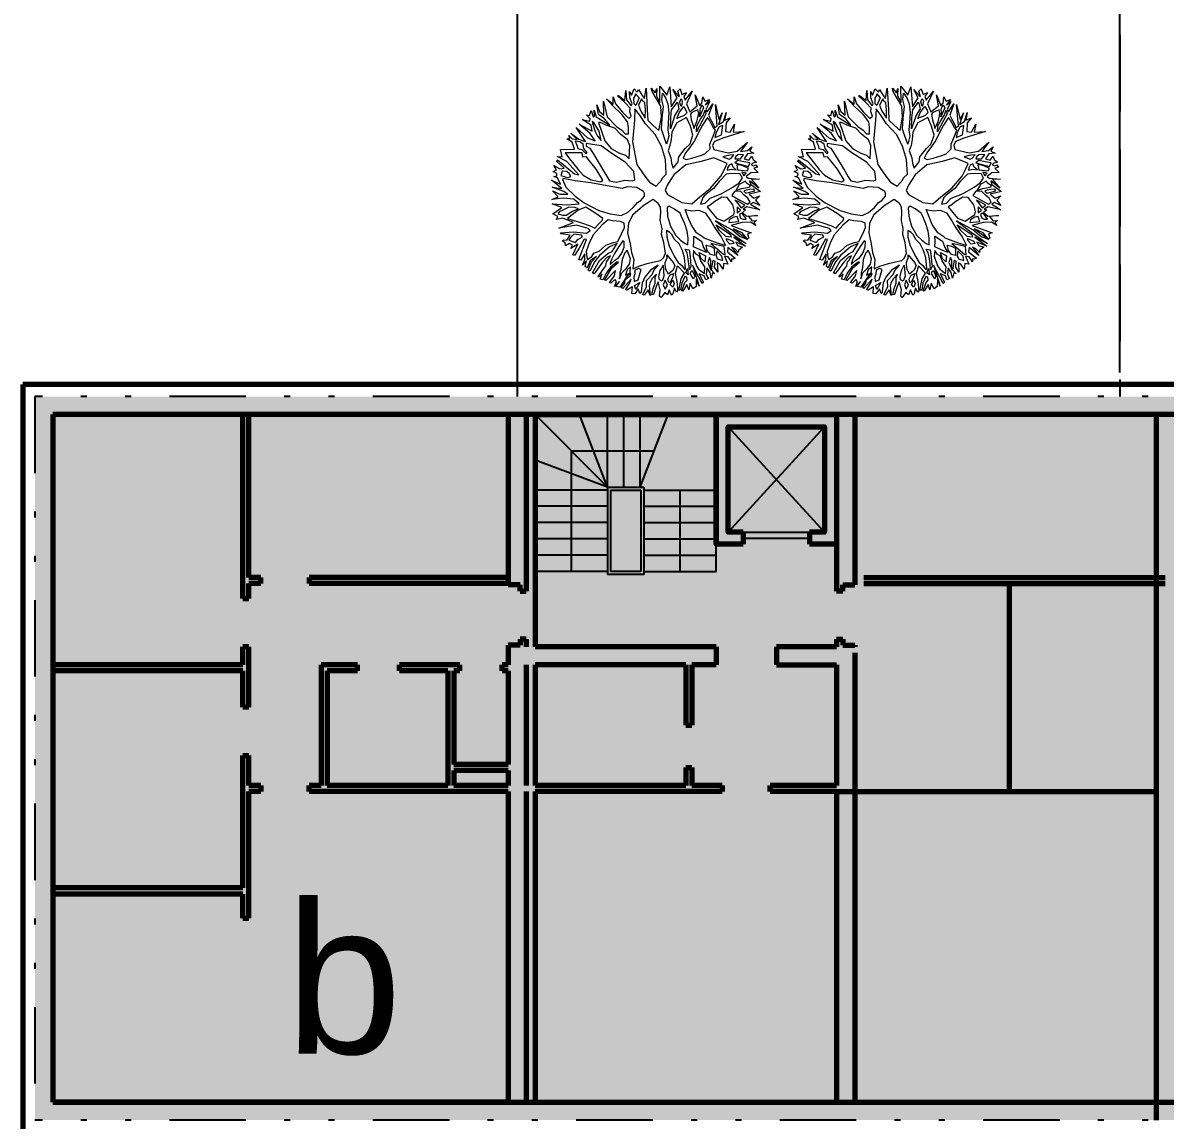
# Model space of a CAD drawing. Header units: metres. Extents: x -664657 to -643449, y -1076720 to -1062383.
# Drawn here: x -643572.14 to -643553.19, y -1071347.23 to -1071329.03 of the extents above; entities that cross this region are included whole.
import ezdxf

# ---------------------------------------------------------------- set-up
doc = ezdxf.new("R2010")
doc.units = ezdxf.units.M
doc.header["$LTSCALE"] = 0.1
doc.linetypes.add('DASHED', pattern=[19.05, 12.7, -6.35])
doc.linetypes.add('DIVIDE', pattern=[31.75, 12.7, -6.35, 0, -6.35, 0, -6.35])
doc.layers.get('0').update_dxf_attribs({"color": 8, "lineweight": 9})
for name, color, linetype in [('AA_THER_popis', 6, 'Continuous'), ('AA_THER_slabá', 4, 'Continuous'), ('AA_THER_srafy', 52, 'Continuous'), ('AA_THER_ZELEŇ', 53, 'Continuous'), ('AA_THER_čerchovaná', 84, 'DIVIDE'), ('AA_THER_čárkovaná', 5, 'DASHED')]:
    doc.layers.add(name, color=color, linetype=linetype)
doc.layers.add('AA_THER_silná', color=1, linetype='Continuous', lineweight=70)
doc.layers.add('AA_THER_STAFAZ', color=252, linetype='Continuous', lineweight=0)
doc.styles.get("Standard").update_dxf_attribs({"font": 'arial.ttf', "width": 0.8})

# ---------------------------------------------------------------- blocks, each defined once
blk = doc.blocks.new('A$C0C461CEA')
for p, q in [((0.063, 0.606), (-0.009, 0.765)), ((-0.009, 0.765), (0.101, 0.706)), ((0.101, 0.706), (0.094, 0.804)), ((0.094, 0.804), (0.195, 0.61)), ((0.214, 0.725), (0.134, 0.788)), ((0.134, 0.788), (0.212, 0.751)), ((0.191, 0.795), (0.205, 0.826)), ((0.231, 0.749), (0.191, 0.795)), ((0.205, 0.826), (0.247, 0.779)), ((0.212, 0.751), (0.231, 0.749)), ((0.247, 0.779), (0.283, 0.818)), ((0.283, 0.818), (0.273, 0.766)), ((0.273, 0.766), (0.303, 0.735)), ((0.303, 0.735), (0.335, 0.855)), ((0.335, 0.855), (0.332, 0.706)), ((0.448, 0.732), (0.381, 0.832)), ((0.381, 0.832), (0.473, 0.745)), ((0.483, 0.777), (0.463, 0.845)), ((0.463, 0.845), (0.503, 0.812)), ((0.473, 0.745), (0.483, 0.777)), ((0.49, 0.711), (0.491, 0.762)), ((0.491, 0.762), (0.519, 0.739)), ((0.503, 0.812), (0.541, 0.849)), ((0.541, 0.849), (0.523, 0.775)), ((0.523, 0.775), (0.552, 0.829)), ((0.552, 0.829), (0.55, 0.733)), ((0.572, 0.716), (0.592, 0.82)), ((0.592, 0.82), (0.599, 0.69)), ((0.732, 0.619), (0.623, 0.824)), ((0.623, 0.824), (0.721, 0.691)), ((0.721, 0.691), (0.725, 0.772)), ((0.725, 0.772), (0.739, 0.638)), ((0.773, 0.691), (0.762, 0.79)), ((0.762, 0.79), (0.78, 0.708)), ((0.782, 0.71), (0.826, 0.755)), ((0.826, 0.755), (0.807, 0.687)), ((-0.25, 0.553), (-0.251, 0.627)), ((-0.251, 0.627), (-0.205, 0.61)), ((-0.205, 0.61), (-0.205, 0.641)), ((-0.205, 0.641), (-0.143, 0.596)), ((-0.108, 0.579), (-0.136, 0.688)), ((-0.136, 0.688), (-0.031, 0.479)), ((-0.062, 0.681), (-0.084, 0.71)), ((-0.084, 0.71), (-0.025, 0.681)), ((0.086, 0.573), (-0.062, 0.681)), ((-0.025, 0.681), (-0.029, 0.73)), ((-0.029, 0.73), (-0.001, 0.656)), ((-0.001, 0.656), (0.063, 0.606)), ((0.049, 0.709), (0.1, 0.674)), ((0.071, 0.64), (0.049, 0.709)), ((0.115, 0.58), (0.071, 0.64)), ((0.1, 0.674), (0.148, 0.626)), ((0.148, 0.626), (0.198, 0.54)), ((0.195, 0.61), (0.214, 0.725)), ((0.212, 0.581), (0.226, 0.644)), ((0.226, 0.644), (0.236, 0.684)), ((0.236, 0.684), (0.278, 0.625)), ((0.256, 0.734), (0.28, 0.713)), ((0.257, 0.695), (0.256, 0.734)), ((0.272, 0.676), (0.257, 0.695)), ((0.278, 0.625), (0.267, 0.543)), ((0.291, 0.657), (0.272, 0.676)), ((0.28, 0.713), (0.29, 0.678)), ((0.29, 0.678), (0.291, 0.657)), ((0.298, 0.594), (0.316, 0.668)), ((0.316, 0.668), (0.354, 0.641)), ((0.332, 0.706), (0.398, 0.641)), ((0.354, 0.641), (0.373, 0.618)), ((0.373, 0.618), (0.359, 0.578)), ((0.398, 0.641), (0.448, 0.732)), ((0.419, 0.639), (0.417, 0.618)), ((0.417, 0.618), (0.449, 0.568)), ((0.438, 0.663), (0.419, 0.639)), ((0.471, 0.697), (0.438, 0.663)), ((0.482, 0.682), (0.471, 0.697)), ((0.492, 0.669), (0.482, 0.682)), ((0.505, 0.682), (0.49, 0.711)), ((0.503, 0.634), (0.492, 0.669)), ((0.512, 0.575), (0.503, 0.634)), ((0.518, 0.634), (0.505, 0.682)), ((0.519, 0.739), (0.518, 0.634)), ((0.53, 0.531), (0.539, 0.622)), ((0.539, 0.622), (0.547, 0.66)), ((0.544, 0.723), (0.568, 0.689)), ((0.547, 0.66), (0.544, 0.723)), ((0.55, 0.733), (0.572, 0.716)), ((0.568, 0.689), (0.562, 0.609)), ((0.6, 0.66), (0.581, 0.563)), ((0.599, 0.69), (0.656, 0.641)), ((0.629, 0.644), (0.6, 0.66)), ((0.699, 0.587), (0.629, 0.644)), ((0.656, 0.641), (0.716, 0.594)), ((0.716, 0.594), (0.732, 0.619)), ((0.739, 0.638), (0.773, 0.691)), ((0.756, 0.617), (0.75, 0.55)), ((0.785, 0.647), (0.756, 0.617)), ((0.78, 0.708), (0.782, 0.71)), ((0.811, 0.549), (0.785, 0.647)), ((0.807, 0.687), (0.84, 0.599)), ((1.024, 0.679), (0.847, 0.53)), ((0.888, 0.613), (0.897, 0.711)), ((0.897, 0.711), (0.915, 0.627)), ((0.915, 0.627), (1.024, 0.679)), ((-0.386, 0.487), (-0.377, 0.497)), ((-0.377, 0.497), (-0.291, 0.473)), ((-0.291, 0.473), (-0.326, 0.577)), ((-0.326, 0.577), (-0.279, 0.488)), ((-0.256, 0.522), (-0.284, 0.582)), ((-0.284, 0.582), (-0.25, 0.553)), ((-0.207, 0.472), (-0.256, 0.522)), ((-0.215, 0.587), (-0.164, 0.562)), ((-0.208, 0.57), (-0.215, 0.587)), ((-0.212, 0.536), (-0.208, 0.57)), ((-0.186, 0.48), (-0.212, 0.536)), ((-0.164, 0.562), (-0.163, 0.47)), ((-0.143, 0.596), (-0.108, 0.579)), ((-0.134, 0.562), (-0.138, 0.487)), ((-0.111, 0.544), (-0.134, 0.562)), ((-0.084, 0.536), (-0.111, 0.544)), ((-0.05, 0.471), (-0.084, 0.536)), ((0.141, 0.467), (0.086, 0.573)), ((0.154, 0.458), (0.115, 0.58)), ((0.198, 0.54), (0.234, 0.438)), ((0.236, 0.499), (0.212, 0.581)), ((0.281, 0.388), (0.236, 0.499)), ((0.267, 0.543), (0.281, 0.388)), ((0.299, 0.519), (0.298, 0.594)), ((0.359, 0.578), (0.299, 0.519)), ((0.392, 0.572), (0.318, 0.477)), ((0.469, 0.501), (0.392, 0.572)), ((0.449, 0.568), (0.492, 0.518)), ((0.532, 0.422), (0.469, 0.501)), ((0.492, 0.518), (0.511, 0.491)), ((0.511, 0.491), (0.512, 0.575)), ((0.551, 0.471), (0.53, 0.531)), ((0.562, 0.609), (0.551, 0.471)), ((0.581, 0.563), (0.574, 0.456)), ((0.735, 0.569), (0.699, 0.587)), ((0.736, 0.502), (0.735, 0.569)), ((0.738, 0.409), (0.736, 0.502)), ((0.75, 0.55), (0.759, 0.494)), ((0.759, 0.494), (0.811, 0.549)), ((0.847, 0.53), (0.772, 0.454)), ((0.84, 0.599), (0.888, 0.613)), ((1.039, 0.454), (1.103, 0.589)), ((1.103, 0.589), (1.074, 0.465)), ((1.074, 0.465), (1.137, 0.506)), ((1.137, 0.506), (1.166, 0.562)), ((1.213, 0.508), (1.154, 0.472)), ((1.166, 0.562), (1.164, 0.508)), ((1.164, 0.508), (1.213, 0.508)), ((-0.436, 0.238), (-0.503, 0.376)), ((-0.503, 0.376), (-0.397, 0.235)), ((-0.394, 0.371), (-0.482, 0.412)), ((-0.482, 0.412), (-0.394, 0.388)), ((-0.394, 0.388), (-0.424, 0.459)), ((-0.424, 0.459), (-0.372, 0.399)), ((-0.256, 0.32), (-0.394, 0.371)), ((-0.28, 0.452), (-0.386, 0.487)), ((-0.372, 0.399), (-0.265, 0.347)), ((-0.209, 0.421), (-0.28, 0.452)), ((-0.279, 0.488), (-0.209, 0.448)), ((-0.209, 0.448), (-0.207, 0.472)), ((-0.194, 0.381), (-0.209, 0.421)), ((-0.162, 0.346), (-0.194, 0.381)), ((-0.163, 0.47), (-0.186, 0.48)), ((-0.157, 0.436), (-0.114, 0.321)), ((-0.081, 0.391), (-0.157, 0.436)), ((-0.138, 0.487), (-0.095, 0.443)), ((-0.095, 0.443), (-0.013, 0.385)), ((0.012, 0.333), (-0.081, 0.391)), ((-0.013, 0.385), (-0.05, 0.471)), ((-0.031, 0.479), (0.019, 0.379)), ((0.019, 0.379), (0.096, 0.349)), ((0.175, 0.322), (0.141, 0.467)), ((0.193, 0.345), (0.154, 0.458)), ((0.234, 0.438), (0.258, 0.367)), ((0.314, 0.414), (0.309, 0.363)), ((0.318, 0.477), (0.314, 0.414)), ((0.54, 0.324), (0.532, 0.422)), ((0.571, 0.374), (0.551, 0.283)), ((0.574, 0.456), (0.571, 0.374)), ((0.76, 0.363), (0.738, 0.409)), ((0.772, 0.454), (0.768, 0.41)), ((0.768, 0.41), (0.8, 0.37)), ((0.8, 0.37), (0.955, 0.401)), ((0.983, 0.384), (0.943, 0.354)), ((0.955, 0.401), (1.039, 0.454)), ((1.022, 0.404), (0.983, 0.384)), ((1.008, 0.359), (1.022, 0.404)), ((1.06, 0.421), (1.046, 0.396)), ((1.046, 0.396), (1.046, 0.37)), ((1.046, 0.37), (1.102, 0.394)), ((1.085, 0.438), (1.06, 0.421)), ((1.151, 0.377), (1.084, 0.364)), ((1.117, 0.447), (1.085, 0.438)), ((1.102, 0.394), (1.117, 0.447)), ((1.154, 0.472), (1.142, 0.409)), ((1.142, 0.409), (1.193, 0.416)), ((1.216, 0.393), (1.151, 0.377)), ((1.193, 0.416), (1.206, 0.47)), ((1.206, 0.47), (1.232, 0.441)), ((1.216, 0.353), (1.216, 0.393)), ((1.232, 0.441), (1.276, 0.429)), ((1.276, 0.429), (1.239, 0.399)), ((1.239, 0.399), (1.239, 0.378)), ((1.239, 0.378), (1.266, 0.383)), ((1.266, 0.383), (1.281, 0.398)), ((1.308, 0.383), (1.275, 0.358)), ((1.281, 0.398), (1.308, 0.383)), ((-0.526, 0.187), (-0.556, 0.247)), ((-0.556, 0.247), (-0.505, 0.187)), ((-0.495, 0.221), (-0.55, 0.309)), ((-0.55, 0.309), (-0.495, 0.256)), ((-0.495, 0.256), (-0.436, 0.238)), ((-0.265, 0.347), (-0.176, 0.312)), ((-0.174, 0.275), (-0.256, 0.32)), ((-0.176, 0.312), (-0.162, 0.346)), ((-0.142, 0.224), (-0.174, 0.275)), ((-0.114, 0.321), (-0.04, 0.095)), ((0.154, 0.269), (0.012, 0.333)), ((0.096, 0.349), (0.175, 0.322)), ((0.266, 0.178), (0.154, 0.269)), ((0.24, 0.295), (0.193, 0.345)), ((0.308, 0.222), (0.24, 0.295)), ((0.258, 0.367), (0.296, 0.309)), ((0.296, 0.309), (0.308, 0.222)), ((0.309, 0.363), (0.334, 0.286)), ((0.334, 0.286), (0.348, 0.221)), ((0.485, 0.148), (0.513, 0.258)), ((0.513, 0.258), (0.54, 0.324)), ((0.551, 0.283), (0.534, 0.218)), ((0.619, 0.192), (0.694, 0.255)), ((0.694, 0.255), (0.731, 0.289)), ((0.834, 0.289), (0.726, 0.197)), ((0.731, 0.289), (0.76, 0.363)), ((0.992, 0.29), (0.834, 0.289)), ((0.943, 0.354), (0.922, 0.336)), ((0.922, 0.336), (0.992, 0.342)), ((0.99, 0.219), (0.992, 0.29)), ((0.992, 0.342), (1.008, 0.359)), ((1.019, 0.28), (1.014, 0.25)), ((1.014, 0.25), (1.022, 0.223)), ((1.04, 0.305), (1.019, 0.28)), ((1.022, 0.223), (1.057, 0.251)), ((1.065, 0.28), (1.04, 0.305)), ((1.161, 0.247), (1.054, 0.196)), ((1.057, 0.251), (1.11, 0.266)), ((1.084, 0.364), (1.065, 0.329)), ((1.065, 0.329), (1.216, 0.353)), ((1.11, 0.266), (1.065, 0.28)), ((1.115, 0.327), (1.094, 0.318)), ((1.094, 0.318), (1.123, 0.272)), ((1.157, 0.334), (1.115, 0.327)), ((1.123, 0.272), (1.221, 0.303)), ((1.223, 0.332), (1.157, 0.334)), ((1.207, 0.21), (1.161, 0.247)), ((1.221, 0.277), (1.173, 0.268)), ((1.173, 0.268), (1.209, 0.239)), ((1.209, 0.239), (1.221, 0.277)), ((1.221, 0.303), (1.223, 0.332)), ((1.265, 0.299), (1.236, 0.242)), ((1.263, 0.236), (1.379, 0.275)), ((1.336, 0.335), (1.265, 0.299)), ((1.275, 0.358), (1.336, 0.335)), ((1.379, 0.275), (1.301, 0.236)), ((-0.612, 0.165), (-0.577, 0.172)), ((-0.557, 0.142), (-0.612, 0.165)), ((-0.577, 0.172), (-0.583, 0.229)), ((-0.583, 0.229), (-0.536, 0.174)), ((-0.551, 0.117), (-0.557, 0.142)), ((-0.536, 0.174), (-0.526, 0.187)), ((-0.509, 0.126), (-0.526, 0.126)), ((-0.526, 0.126), (-0.492, 0.08)), ((-0.416, 0.057), (-0.509, 0.126)), ((-0.505, 0.187), (-0.335, 0.163)), ((-0.415, 0.205), (-0.495, 0.221)), ((-0.444, 0.15), (-0.46, 0.141)), ((-0.46, 0.141), (-0.318, -0.013)), ((-0.353, 0.149), (-0.444, 0.15)), ((-0.335, 0.163), (-0.415, 0.205)), ((-0.397, 0.235), (-0.263, 0.181)), ((-0.273, 0.155), (-0.353, 0.149)), ((-0.191, 0.121), (-0.273, 0.155)), ((-0.263, 0.181), (-0.194, 0.167)), ((-0.194, 0.167), (-0.145, 0.146)), ((-0.145, 0.146), (-0.114, 0.159)), ((-0.114, 0.159), (-0.142, 0.224)), ((0.364, 0.065), (0.266, 0.178)), ((0.348, 0.221), (0.354, 0.16)), ((0.354, 0.16), (0.409, 0.103)), ((0.498, 0.096), (0.485, 0.148)), ((0.534, 0.218), (0.533, 0.155)), ((0.533, 0.155), (0.567, 0.153)), ((0.567, 0.153), (0.619, 0.192)), ((0.726, 0.197), (0.588, 0.099)), ((0.934, -0.024), (0.985, 0.138)), ((0.985, 0.138), (0.99, 0.219)), ((1.029, 0.181), (0.99, 0.078)), ((1.054, 0.196), (1.029, 0.181)), ((1.15, 0.081), (1.193, 0.151)), ((1.193, 0.151), (1.207, 0.21)), ((1.249, 0.194), (1.201, 0.132)), ((1.201, 0.132), (1.201, 0.118)), ((1.236, 0.242), (1.263, 0.236)), ((1.242, 0.105), (1.277, 0.128)), ((1.268, 0.179), (1.249, 0.194)), ((1.314, 0.169), (1.268, 0.179)), ((1.277, 0.128), (1.319, 0.158)), ((1.411, 0.18), (1.289, 0.213)), ((1.289, 0.213), (1.317, 0.184)), ((1.327, 0.131), (1.294, 0.108)), ((1.301, 0.236), (1.411, 0.18)), ((1.305, 0.077), (1.384, 0.138)), ((1.319, 0.158), (1.314, 0.169)), ((1.317, 0.184), (1.443, 0.155)), ((1.367, 0.149), (1.327, 0.131)), ((1.443, 0.155), (1.34, 0.081)), ((1.384, 0.138), (1.367, 0.149)), ((-0.493, -0.002), (-0.644, 0.041)), ((-0.644, 0.041), (-0.485, 0.03)), ((-0.635, 0.101), (-0.551, 0.117)), ((-0.519, 0.086), (-0.635, 0.101)), ((-0.485, 0.03), (-0.519, 0.086)), ((-0.492, 0.08), (-0.453, 0.038)), ((-0.453, 0.038), (-0.411, 0.003)), ((-0.354, -0.026), (-0.416, 0.057)), ((-0.411, 0.003), (-0.354, -0.026)), ((-0.099, 0.096), (-0.191, 0.121)), ((-0.05, 0.048), (-0.099, 0.096)), ((0, -0.086), (-0.05, 0.048)), ((-0.04, 0.095), (0.101, -0.11)), ((0.435, -0.079), (0.364, 0.065)), ((0.409, 0.103), (0.439, 0.053)), ((0.439, 0.053), (0.476, 0.01)), ((0.476, 0.01), (0.498, 0.096)), ((0.588, 0.099), (0.514, -0.053)), ((0.99, 0.078), (0.966, -0.017)), ((1.064, -0.035), (1.15, 0.081)), ((1.184, 0.044), (1.176, -0.007)), ((1.242, 0.072), (1.184, 0.044)), ((1.201, 0.118), (1.192, 0.06)), ((1.192, 0.06), (1.242, 0.105)), ((1.297, 0.051), (1.242, 0.072)), ((1.294, 0.108), (1.276, 0.086)), ((1.276, 0.086), (1.305, 0.077)), ((1.347, 0.037), (1.297, 0.051)), ((1.34, 0.081), (1.406, 0.061)), ((1.386, 0.006), (1.347, 0.037)), ((1.367, -0.026), (1.386, 0.006)), ((1.421, 0.016), (1.398, -0.011)), ((1.406, 0.061), (1.454, 0.109)), ((1.495, 0.013), (1.421, 0.016)), ((1.454, 0.109), (1.431, 0.05)), ((1.431, 0.05), (1.495, 0.013)), ((-0.672, -0.144), (-0.697, -0.115)), ((-0.697, -0.115), (-0.649, -0.134)), ((-0.599, -0.118), (-0.687, -0.081)), ((-0.687, -0.081), (-0.582, -0.108)), ((-0.508, -0.101), (-0.659, -0.004)), ((-0.659, -0.004), (-0.5, -0.057)), ((-0.649, -0.134), (-0.599, -0.118)), ((-0.582, -0.108), (-0.544, -0.105)), ((-0.544, -0.105), (-0.508, -0.101)), ((-0.5, -0.057), (-0.412, -0.054)), ((-0.412, -0.054), (-0.493, -0.002)), ((-0.33, -0.078), (-0.491, -0.12)), ((-0.491, -0.12), (-0.481, -0.145)), ((-0.208, -0.104), (-0.33, -0.078)), ((-0.318, -0.013), (-0.221, -0.06)), ((-0.221, -0.06), (-0.118, -0.072)), ((-0.023, -0.134), (-0.208, -0.104)), ((-0.118, -0.072), (-0.051, -0.067)), ((-0.051, -0.067), (0, -0.086)), ((0.101, -0.11), (0.215, -0.18)), ((0.412, -0.132), (0.435, -0.079)), ((0.514, -0.053), (0.492, -0.182)), ((0.864, -0.159), (0.934, -0.024)), ((0.908, -0.119), (0.897, -0.15)), ((0.966, -0.017), (0.908, -0.119)), ((0.973, -0.127), (1.064, -0.035)), ((1.084, -0.067), (1.026, -0.151)), ((1.138, -0.047), (1.084, -0.067)), ((1.225, -0.095), (1.138, -0.047)), ((1.176, -0.007), (1.277, -0.02)), ((1.271, -0.153), (1.225, -0.095)), ((1.231, -0.04), (1.321, -0.091)), ((1.289, -0.041), (1.231, -0.04)), ((1.277, -0.02), (1.367, -0.026)), ((1.324, -0.116), (1.277, -0.096)), ((1.277, -0.096), (1.303, -0.157)), ((1.346, -0.047), (1.289, -0.041)), ((1.303, -0.157), (1.324, -0.116)), ((1.321, -0.091), (1.346, -0.047)), ((1.374, -0.053), (1.346, -0.093)), ((1.346, -0.093), (1.374, -0.091)), ((1.374, -0.091), (1.353, -0.129)), ((1.514, -0.029), (1.374, -0.053)), ((1.398, -0.011), (1.514, -0.029)), ((1.41, -0.147), (1.519, -0.094)), ((1.519, -0.094), (1.431, -0.145)), ((-0.721, -0.288), (-0.583, -0.227)), ((-0.701, -0.157), (-0.672, -0.144)), ((-0.634, -0.167), (-0.701, -0.157)), ((-0.49, -0.229), (-0.658, -0.302)), ((-0.583, -0.227), (-0.634, -0.167)), ((-0.561, -0.129), (-0.611, -0.142)), ((-0.611, -0.142), (-0.575, -0.175)), ((-0.575, -0.175), (-0.552, -0.204)), ((-0.519, -0.137), (-0.561, -0.129)), ((-0.552, -0.204), (-0.506, -0.197)), ((-0.491, -0.179), (-0.519, -0.137)), ((-0.506, -0.197), (-0.448, -0.22)), ((-0.444, -0.203), (-0.491, -0.179)), ((-0.465, -0.267), (-0.49, -0.229)), ((-0.481, -0.145), (-0.435, -0.149)), ((-0.448, -0.22), (-0.444, -0.203)), ((-0.435, -0.149), (-0.35, -0.207)), ((-0.35, -0.207), (-0.2, -0.314)), ((0.101, -0.19), (-0.023, -0.134)), ((0.147, -0.271), (0.101, -0.19)), ((0.215, -0.18), (0.302, -0.23)), ((0.302, -0.23), (0.386, -0.241)), ((0.386, -0.241), (0.412, -0.157)), ((0.412, -0.157), (0.412, -0.132)), ((0.492, -0.182), (0.493, -0.246)), ((0.493, -0.246), (0.533, -0.274)), ((0.814, -0.262), (0.864, -0.159)), ((0.897, -0.15), (0.901, -0.228)), ((0.901, -0.228), (0.946, -0.198)), ((0.946, -0.198), (0.973, -0.127)), ((1.009, -0.187), (0.98, -0.225)), ((0.98, -0.225), (1.12, -0.297)), ((1.026, -0.151), (1.009, -0.187)), ((1.208, -0.294), (1.276, -0.187)), ((1.287, -0.212), (1.256, -0.26)), ((1.262, -0.288), (1.356, -0.236)), ((1.276, -0.187), (1.271, -0.153)), ((1.318, -0.192), (1.287, -0.212)), ((1.394, -0.229), (1.298, -0.308)), ((1.356, -0.236), (1.318, -0.192)), ((1.347, -0.14), (1.333, -0.161)), ((1.333, -0.161), (1.36, -0.194)), ((1.368, -0.148), (1.347, -0.14)), ((1.353, -0.129), (1.41, -0.147)), ((1.36, -0.194), (1.389, -0.194)), ((1.4, -0.166), (1.368, -0.148)), ((1.389, -0.194), (1.421, -0.179)), ((1.476, -0.191), (1.394, -0.229)), ((1.421, -0.179), (1.4, -0.166)), ((1.431, -0.145), (1.486, -0.17)), ((1.541, -0.201), (1.476, -0.191)), ((1.486, -0.17), (1.527, -0.148)), ((1.527, -0.148), (1.511, -0.184)), ((1.511, -0.184), (1.541, -0.201)), ((-0.722, -0.374), (-0.67, -0.354)), ((-0.67, -0.354), (-0.721, -0.288)), ((-0.658, -0.302), (-0.588, -0.343)), ((-0.588, -0.343), (-0.459, -0.411)), ((-0.431, -0.251), (-0.465, -0.267)), ((-0.402, -0.266), (-0.431, -0.251)), ((-0.281, -0.328), (-0.402, -0.266)), ((-0.167, -0.411), (-0.281, -0.328)), ((-0.2, -0.314), (-0.141, -0.358)), ((-0.141, -0.358), (-0.098, -0.387)), ((-0.025, -0.371), (0.046, -0.318)), ((0.046, -0.318), (0.128, -0.29)), ((0.202, -0.337), (0.101, -0.37)), ((0.128, -0.29), (0.147, -0.271)), ((0.284, -0.347), (0.202, -0.337)), ((0.301, -0.364), (0.284, -0.347)), ((0.313, -0.389), (0.301, -0.364)), ((0.533, -0.274), (0.71, -0.29)), ((0.71, -0.29), (0.814, -0.262)), ((0.773, -0.347), (0.846, -0.329)), ((0.833, -0.407), (0.773, -0.347)), ((0.846, -0.329), (0.914, -0.295)), ((0.914, -0.295), (0.987, -0.292)), ((0.987, -0.292), (1.076, -0.35)), ((1.076, -0.35), (1.146, -0.402)), ((1.12, -0.297), (1.208, -0.294)), ((1.322, -0.346), (1.122, -0.328)), ((1.122, -0.328), (1.314, -0.377)), ((1.146, -0.366), (1.331, -0.398)), ((1.205, -0.406), (1.146, -0.366)), ((1.256, -0.26), (1.262, -0.288)), ((1.298, -0.308), (1.389, -0.301)), ((1.436, -0.382), (1.322, -0.346)), ((1.439, -0.334), (1.334, -0.329)), ((1.334, -0.329), (1.521, -0.375)), ((1.389, -0.301), (1.527, -0.295)), ((1.513, -0.369), (1.439, -0.334)), ((1.527, -0.295), (1.496, -0.321)), ((1.496, -0.321), (1.528, -0.358)), ((1.528, -0.358), (1.513, -0.369)), ((-0.605, -0.381), (-0.722, -0.374)), ((-0.671, -0.512), (-0.715, -0.477)), ((-0.715, -0.477), (-0.643, -0.483)), ((-0.705, -0.422), (-0.705, -0.403)), ((-0.705, -0.403), (-0.475, -0.468)), ((-0.602, -0.457), (-0.705, -0.422)), ((-0.643, -0.483), (-0.602, -0.457)), ((-0.562, -0.478), (-0.608, -0.497)), ((-0.429, -0.459), (-0.605, -0.381)), ((-0.528, -0.49), (-0.562, -0.478)), ((-0.5, -0.512), (-0.528, -0.49)), ((-0.475, -0.468), (-0.429, -0.459)), ((-0.459, -0.411), (-0.383, -0.446)), ((-0.274, -0.489), (-0.439, -0.537)), ((-0.383, -0.446), (-0.284, -0.456)), ((-0.284, -0.456), (-0.182, -0.436)), ((-0.099, -0.448), (-0.274, -0.489)), ((-0.182, -0.436), (-0.167, -0.411)), ((0.06, -0.41), (-0.099, -0.448)), ((-0.098, -0.387), (-0.025, -0.371)), ((0.101, -0.37), (0.06, -0.41)), ((0.252, -0.551), (0.271, -0.484)), ((0.271, -0.484), (0.295, -0.448)), ((0.295, -0.448), (0.313, -0.389)), ((0.348, -0.481), (0.309, -0.559)), ((0.414, -0.386), (0.348, -0.481)), ((0.482, -0.404), (0.414, -0.386)), ((0.518, -0.429), (0.482, -0.404)), ((0.544, -0.477), (0.518, -0.429)), ((0.574, -0.561), (0.544, -0.477)), ((0.601, -0.382), (0.587, -0.408)), ((0.587, -0.408), (0.628, -0.487)), ((0.66, -0.39), (0.601, -0.382)), ((0.628, -0.487), (0.7, -0.576)), ((0.74, -0.406), (0.66, -0.39)), ((0.768, -0.431), (0.74, -0.406)), ((0.831, -0.489), (0.768, -0.431)), ((0.885, -0.552), (0.831, -0.489)), ((0.896, -0.469), (0.833, -0.407)), ((0.987, -0.527), (0.896, -0.469)), ((1.146, -0.402), (1.247, -0.462)), ((1.293, -0.438), (1.205, -0.406)), ((1.247, -0.462), (1.328, -0.531)), ((1.35, -0.423), (1.293, -0.438)), ((1.308, -0.455), (1.382, -0.454)), ((1.323, -0.478), (1.308, -0.455)), ((1.314, -0.377), (1.526, -0.421)), ((1.367, -0.498), (1.323, -0.478)), ((1.331, -0.398), (1.35, -0.423)), ((1.403, -0.475), (1.367, -0.498)), ((1.526, -0.421), (1.375, -0.412)), ((1.375, -0.412), (1.53, -0.449)), ((1.382, -0.454), (1.403, -0.475)), ((1.53, -0.449), (1.415, -0.452)), ((1.415, -0.452), (1.445, -0.477)), ((1.521, -0.375), (1.436, -0.382)), ((1.445, -0.477), (1.505, -0.474)), ((1.505, -0.474), (1.477, -0.522)), ((-0.697, -0.539), (-0.671, -0.512)), ((-0.651, -0.541), (-0.697, -0.539)), ((-0.67, -0.585), (-0.643, -0.564)), ((-0.628, -0.583), (-0.67, -0.585)), ((-0.643, -0.564), (-0.651, -0.541)), ((-0.569, -0.633), (-0.628, -0.583)), ((-0.608, -0.497), (-0.603, -0.545)), ((-0.603, -0.545), (-0.555, -0.54)), ((-0.569, -0.566), (-0.571, -0.578)), ((-0.571, -0.578), (-0.503, -0.638)), ((-0.439, -0.537), (-0.569, -0.566)), ((-0.555, -0.54), (-0.523, -0.534)), ((-0.523, -0.534), (-0.5, -0.512)), ((0.215, -0.623), (0.252, -0.551)), ((0.309, -0.559), (0.276, -0.629)), ((0.627, -0.632), (0.574, -0.561)), ((0.7, -0.576), (0.793, -0.643)), ((0.927, -0.618), (0.885, -0.552)), ((0.973, -0.572), (1.072, -0.589)), ((0.997, -0.622), (0.973, -0.572)), ((1.063, -0.541), (0.987, -0.527)), ((1.084, -0.55), (1.063, -0.541)), ((1.072, -0.589), (1.119, -0.642)), ((1.24, -0.542), (1.084, -0.55)), ((1.135, -0.61), (1.181, -0.601)), ((1.169, -0.658), (1.135, -0.61)), ((1.271, -0.556), (1.173, -0.572)), ((1.173, -0.572), (1.345, -0.623)), ((1.181, -0.601), (1.228, -0.603)), ((1.228, -0.603), (1.262, -0.674)), ((1.328, -0.531), (1.24, -0.542)), ((1.32, -0.545), (1.271, -0.556)), ((1.362, -0.62), (1.32, -0.545)), ((1.492, -0.575), (1.361, -0.539)), ((1.361, -0.539), (1.376, -0.585)), ((1.376, -0.585), (1.48, -0.613)), ((1.434, -0.521), (1.395, -0.521)), ((1.395, -0.521), (1.492, -0.575)), ((1.485, -0.543), (1.434, -0.521)), ((1.48, -0.613), (1.461, -0.634)), ((1.477, -0.522), (1.485, -0.543)), ((-0.537, -0.67), (-0.676, -0.63)), ((-0.676, -0.63), (-0.569, -0.633)), ((-0.639, -0.698), (-0.537, -0.67)), ((-0.507, -0.691), (-0.639, -0.698)), ((-0.54, -0.767), (-0.622, -0.732)), ((-0.622, -0.732), (-0.532, -0.735)), ((-0.532, -0.735), (-0.456, -0.699)), ((-0.456, -0.699), (-0.507, -0.691)), ((-0.503, -0.638), (-0.373, -0.687)), ((-0.374, -0.724), (-0.483, -0.76)), ((-0.302, -0.746), (-0.374, -0.724)), ((-0.373, -0.687), (-0.256, -0.714)), ((-0.256, -0.714), (-0.076, -0.727)), ((-0.076, -0.727), (0.048, -0.713)), ((0.048, -0.713), (0.165, -0.682)), ((0.165, -0.682), (0.215, -0.623)), ((0.276, -0.629), (0.273, -0.73)), ((0.273, -0.73), (0.303, -0.824)), ((0.648, -0.697), (0.627, -0.632)), ((0.706, -0.765), (0.648, -0.697)), ((0.68, -0.635), (0.71, -0.698)), ((0.723, -0.641), (0.68, -0.635)), ((0.71, -0.698), (0.771, -0.775)), ((0.755, -0.654), (0.723, -0.641)), ((0.793, -0.687), (0.755, -0.654)), ((0.793, -0.643), (0.86, -0.669)), ((0.861, -0.713), (0.793, -0.687)), ((0.86, -0.669), (0.919, -0.683)), ((0.923, -0.765), (0.861, -0.713)), ((0.919, -0.683), (0.953, -0.683)), ((0.953, -0.683), (0.927, -0.618)), ((0.943, -0.738), (0.987, -0.729)), ((0.979, -0.769), (0.943, -0.738)), ((0.987, -0.729), (1.026, -0.796)), ((1.018, -0.681), (0.997, -0.622)), ((1.087, -0.68), (1.018, -0.681)), ((1.033, -0.716), (1.053, -0.774)), ((1.078, -0.743), (1.033, -0.716)), ((1.171, -0.679), (1.087, -0.68)), ((1.099, -0.713), (1.174, -0.717)), ((1.139, -0.759), (1.099, -0.713)), ((1.119, -0.642), (1.171, -0.679)), ((1.218, -0.683), (1.169, -0.658)), ((1.174, -0.717), (1.193, -0.78)), ((1.262, -0.674), (1.218, -0.683)), ((1.22, -0.716), (1.225, -0.775)), ((1.246, -0.741), (1.22, -0.716)), ((1.339, -0.652), (1.266, -0.621)), ((1.266, -0.621), (1.279, -0.67)), ((1.292, -0.73), (1.269, -0.733)), ((1.269, -0.733), (1.293, -0.833)), ((1.279, -0.67), (1.304, -0.696)), ((1.314, -0.791), (1.292, -0.73)), ((1.304, -0.696), (1.367, -0.69)), ((1.351, -0.74), (1.321, -0.736)), ((1.321, -0.736), (1.366, -0.826)), ((1.367, -0.69), (1.339, -0.652)), ((1.345, -0.623), (1.362, -0.62)), ((1.404, -0.631), (1.364, -0.641)), ((1.364, -0.641), (1.432, -0.706)), ((1.432, -0.706), (1.386, -0.715)), ((1.386, -0.715), (1.406, -0.775)), ((1.457, -0.664), (1.404, -0.631)), ((1.461, -0.634), (1.444, -0.636)), ((1.444, -0.636), (1.457, -0.664)), ((-0.483, -0.76), (-0.59, -0.822)), ((-0.59, -0.822), (-0.54, -0.767)), ((-0.568, -0.862), (-0.416, -0.81)), ((-0.457, -0.859), (-0.568, -0.862)), ((-0.519, -0.958), (-0.457, -0.859)), ((-0.388, -0.824), (-0.446, -0.892)), ((-0.416, -0.81), (-0.302, -0.746)), ((-0.329, -0.8), (-0.388, -0.824)), ((-0.381, -0.913), (-0.335, -0.847)), ((-0.335, -0.847), (-0.287, -0.798)), ((-0.287, -0.798), (-0.329, -0.8)), ((-0.283, -0.813), (-0.322, -0.887)), ((-0.221, -0.753), (-0.283, -0.813)), ((-0.092, -0.771), (-0.221, -0.753)), ((-0.004, -0.791), (-0.092, -0.771)), ((0.014, -0.86), (-0.027, -0.987)), ((-0.024, -0.869), (-0.002, -0.812)), ((-0.002, -0.812), (-0.004, -0.791)), ((0.055, -0.78), (0.014, -0.86)), ((0.103, -0.771), (0.055, -0.78)), ((0.185, -0.745), (0.103, -0.771)), ((0.227, -0.745), (0.185, -0.745)), ((0.25, -0.786), (0.227, -0.745)), ((0.243, -0.953), (0.249, -0.862)), ((0.249, -0.862), (0.25, -0.786)), ((0.303, -0.824), (0.376, -0.924)), ((0.766, -0.864), (0.706, -0.765)), ((0.771, -0.775), (0.873, -0.86)), ((0.873, -0.86), (0.932, -0.9)), ((0.975, -0.826), (0.923, -0.765)), ((1.031, -0.928), (0.975, -0.826)), ((1.005, -0.804), (0.979, -0.769)), ((1.045, -0.869), (1.005, -0.804)), ((1.026, -0.796), (1.051, -0.84)), ((1.051, -0.84), (1.075, -0.882)), ((1.053, -0.774), (1.127, -0.856)), ((1.111, -0.744), (1.078, -0.743)), ((1.151, -0.786), (1.111, -0.744)), ((1.127, -0.856), (1.163, -0.878)), ((1.193, -0.78), (1.139, -0.759)), ((1.217, -0.83), (1.151, -0.786)), ((1.239, -0.897), (1.217, -0.83)), ((1.225, -0.775), (1.289, -0.835)), ((1.293, -0.863), (1.24, -0.831)), ((1.24, -0.831), (1.264, -0.903)), ((1.269, -0.792), (1.246, -0.741)), ((1.289, -0.835), (1.269, -0.792)), ((1.293, -0.833), (1.345, -0.856)), ((1.327, -0.913), (1.293, -0.863)), ((1.366, -0.826), (1.314, -0.791)), ((1.345, -0.856), (1.318, -0.856)), ((1.318, -0.856), (1.327, -0.913)), ((1.406, -0.775), (1.351, -0.74)), ((-0.458, -0.964), (-0.519, -0.958)), ((-0.463, -0.909), (-0.469, -0.936)), ((-0.469, -0.936), (-0.415, -0.93)), ((-0.446, -0.892), (-0.463, -0.909)), ((-0.456, -0.999), (-0.458, -0.964)), ((-0.402, -0.959), (-0.456, -0.999)), ((-0.415, -0.93), (-0.381, -0.913)), ((-0.275, -0.955), (-0.402, -0.959)), ((-0.396, -1.075), (-0.275, -0.955)), ((-0.237, -0.968), (-0.396, -1.075)), ((-0.322, -0.887), (-0.355, -0.942)), ((-0.355, -0.942), (-0.206, -0.924)), ((-0.105, -0.95), (-0.237, -0.968)), ((-0.206, -0.924), (-0.095, -0.918)), ((-0.078, -0.962), (-0.105, -0.95)), ((-0.102, -1.004), (-0.078, -0.962)), ((-0.095, -0.918), (-0.04, -0.918)), ((-0.04, -0.918), (-0.024, -0.869)), ((-0.027, -0.987), (-0.034, -1.08)), ((0.142, -1.04), (0.206, -0.982)), ((0.246, -0.974), (0.184, -1.043)), ((0.206, -0.982), (0.243, -0.953)), ((0.23, -1.077), (0.246, -0.974)), ((0.292, -0.925), (0.277, -0.999)), ((0.309, -0.927), (0.292, -0.925)), ((0.33, -0.981), (0.309, -0.927)), ((0.333, -1.053), (0.33, -0.981)), ((0.376, -0.924), (0.427, -1.003)), ((0.693, -0.999), (0.75, -0.958)), ((0.75, -0.958), (0.766, -0.918)), ((0.766, -0.918), (0.766, -0.864)), ((0.789, -0.874), (0.884, -0.921)), ((0.804, -0.903), (0.789, -0.874)), ((0.804, -0.956), (0.804, -0.903)), ((0.813, -0.977), (0.804, -0.956)), ((0.841, -1.024), (0.813, -0.977)), ((0.884, -0.921), (0.914, -0.946)), ((0.914, -0.946), (0.914, -0.998)), ((0.932, -0.9), (0.98, -0.916)), ((0.939, -0.942), (0.95, -1.023)), ((0.95, -0.942), (0.939, -0.942)), ((1.04, -0.98), (0.95, -0.942)), ((0.98, -0.916), (1.029, -0.945)), ((1.029, -0.945), (1.031, -0.928)), ((1.032, -1.052), (1.04, -0.98)), ((1.075, -0.925), (1.045, -0.869)), ((1.05, -0.921), (1.086, -0.98)), ((1.051, -0.97), (1.05, -0.921)), ((1.086, -0.98), (1.051, -0.97)), ((1.075, -0.882), (1.075, -0.925)), ((1.259, -1.006), (1.085, -0.865)), ((1.085, -0.865), (1.242, -1.046)), ((1.098, -0.94), (1.107, -0.921)), ((1.105, -0.963), (1.098, -0.94)), ((1.156, -0.996), (1.105, -0.963)), ((1.107, -0.921), (1.156, -0.965)), ((1.156, -0.965), (1.156, -0.996)), ((1.163, -0.878), (1.239, -0.897)), ((1.249, -0.922), (1.189, -0.924)), ((1.189, -0.924), (1.265, -0.987)), ((1.281, -0.953), (1.249, -0.922)), ((1.265, -0.987), (1.259, -1.006)), ((1.264, -0.903), (1.302, -0.93)), ((1.302, -0.93), (1.281, -0.953)), ((-0.36, -1.114), (-0.235, -1.047)), ((-0.255, -1.094), (-0.351, -1.121)), ((-0.267, -1.159), (-0.255, -1.094)), ((-0.222, -1.071), (-0.242, -1.119)), ((-0.235, -1.047), (-0.102, -1.004)), ((-0.142, -1.045), (-0.222, -1.071)), ((-0.172, -1.146), (-0.16, -1.106)), ((-0.16, -1.106), (-0.125, -1.059)), ((-0.125, -1.059), (-0.142, -1.045)), ((-0.098, -1.074), (-0.109, -1.185)), ((-0.075, -1.069), (-0.098, -1.074)), ((-0.066, -1.3), (-0.075, -1.069)), ((-0.034, -1.08), (-0.027, -1.189)), ((0.102, -1.129), (0.142, -1.04)), ((0.184, -1.043), (0.122, -1.171)), ((0.197, -1.113), (0.23, -1.077)), ((0.264, -1.085), (0.258, -1.15)), ((0.277, -0.999), (0.264, -1.085)), ((0.321, -1.112), (0.333, -1.053)), ((0.374, -0.999), (0.362, -1.036)), ((0.362, -1.036), (0.365, -1.114)), ((0.41, -1.033), (0.374, -0.999)), ((0.444, -1.071), (0.41, -1.033)), ((0.427, -1.003), (0.48, -1.062)), ((0.457, -1.127), (0.444, -1.071)), ((0.48, -1.062), (0.512, -1.16)), ((0.512, -1.16), (0.558, -1.109)), ((0.558, -1.109), (0.631, -1.046)), ((0.631, -1.046), (0.693, -0.999)), ((0.692, -1.098), (0.664, -1.19)), ((0.746, -1.013), (0.692, -1.098)), ((0.726, -1.085), (0.746, -1.013)), ((0.726, -1.131), (0.726, -1.085)), ((0.766, -1.11), (0.745, -1.173)), ((0.77, -1.152), (0.766, -1.11)), ((0.79, -1.059), (0.793, -1.031)), ((0.802, -1.122), (0.79, -1.059)), ((0.793, -1.031), (0.796, -0.994)), ((0.796, -0.994), (0.85, -1.098)), ((0.885, -1.058), (0.841, -1.024)), ((0.85, -1.098), (0.854, -1.157)), ((0.914, -0.998), (0.885, -1.058)), ((0.903, -1.11), (0.906, -1.064)), ((0.924, -1.139), (0.903, -1.11)), ((0.906, -1.064), (0.934, -1.03)), ((0.934, -1.03), (0.94, -1.076)), ((0.94, -1.076), (0.939, -1.127)), ((0.949, -1.154), (0.955, -1.101)), ((0.95, -1.023), (1.001, -1.095)), ((0.955, -1.101), (0.983, -1.126)), ((1.001, -1.095), (1.036, -1.157)), ((1.059, -1.178), (1.032, -1.052)), ((1.059, -1.012), (1.058, -1.092)), ((1.058, -1.092), (1.075, -1.163)), ((1.08, -1.009), (1.059, -1.012)), ((1.097, -1.037), (1.08, -1.009)), ((1.085, -1.069), (1.097, -1.037)), ((1.092, -1.167), (1.085, -1.069)), ((1.115, -1.083), (1.103, -1.165)), ((1.155, -1.127), (1.115, -1.083)), ((1.192, -1.097), (1.14, -1.053)), ((1.14, -1.053), (1.155, -1.127)), ((1.242, -1.046), (1.185, -0.992)), ((1.185, -0.992), (1.213, -1.063)), ((1.213, -1.063), (1.192, -1.097)), ((-0.351, -1.121), (-0.36, -1.114)), ((-0.305, -1.172), (-0.267, -1.159)), ((-0.305, -1.187), (-0.305, -1.172)), ((-0.273, -1.193), (-0.305, -1.187)), ((-0.254, -1.22), (-0.273, -1.193)), ((-0.227, -1.182), (-0.254, -1.22)), ((-0.242, -1.119), (-0.248, -1.151)), ((-0.248, -1.151), (-0.172, -1.146)), ((-0.189, -1.184), (-0.227, -1.182)), ((-0.141, -1.15), (-0.193, -1.224)), ((-0.193, -1.224), (-0.189, -1.184)), ((-0.146, -1.278), (-0.141, -1.15)), ((-0.109, -1.185), (-0.125, -1.278)), ((-0.029, -1.216), (-0.041, -1.296)), ((-0.006, -1.273), (-0.029, -1.216)), ((-0.027, -1.189), (0.003, -1.241)), ((0.022, -1.26), (0.051, -1.215)), ((0.051, -1.215), (0.056, -1.171)), ((0.097, -1.194), (0.053, -1.265)), ((0.056, -1.171), (0.102, -1.129)), ((0.072, -1.268), (0.097, -1.194)), ((0.122, -1.171), (0.102, -1.252)), ((0.128, -1.374), (0.143, -1.221)), ((0.143, -1.221), (0.197, -1.113)), ((0.183, -1.225), (0.149, -1.374)), ((0.207, -1.153), (0.183, -1.225)), ((0.232, -1.127), (0.207, -1.153)), ((0.219, -1.203), (0.227, -1.18)), ((0.228, -1.245), (0.219, -1.203)), ((0.227, -1.18), (0.232, -1.127)), ((0.258, -1.15), (0.261, -1.188)), ((0.261, -1.188), (0.267, -1.213)), ((0.267, -1.213), (0.294, -1.15)), ((0.325, -1.162), (0.284, -1.234)), ((0.294, -1.15), (0.321, -1.112)), ((0.297, -1.24), (0.34, -1.156)), ((0.34, -1.156), (0.325, -1.162)), ((0.365, -1.114), (0.382, -1.166)), ((0.382, -1.166), (0.395, -1.216)), ((0.395, -1.216), (0.4, -1.254)), ((0.418, -1.245), (0.443, -1.184)), ((0.443, -1.184), (0.457, -1.127)), ((0.48, -1.148), (0.458, -1.192)), ((0.458, -1.192), (0.465, -1.255)), ((0.465, -1.255), (0.5, -1.209)), ((0.5, -1.209), (0.48, -1.148)), ((0.513, -1.215), (0.486, -1.253)), ((0.513, -1.24), (0.513, -1.215)), ((0.564, -1.133), (0.538, -1.164)), ((0.538, -1.164), (0.551, -1.2)), ((0.551, -1.2), (0.555, -1.234)), ((0.555, -1.234), (0.577, -1.28)), ((0.596, -1.13), (0.564, -1.133)), ((0.603, -1.193), (0.596, -1.13)), ((0.61, -1.247), (0.603, -1.193)), ((0.664, -1.19), (0.665, -1.262)), ((0.695, -1.217), (0.726, -1.131)), ((0.724, -1.278), (0.695, -1.217)), ((0.745, -1.173), (0.74, -1.228)), ((0.74, -1.228), (0.746, -1.259)), ((0.794, -1.206), (0.77, -1.152)), ((0.797, -1.267), (0.794, -1.206)), ((0.821, -1.155), (0.802, -1.122)), ((0.873, -1.249), (0.817, -1.181)), ((0.817, -1.181), (0.817, -1.235)), ((0.854, -1.157), (0.821, -1.155)), ((0.88, -1.134), (0.881, -1.188)), ((0.924, -1.173), (0.88, -1.134)), ((0.881, -1.188), (0.919, -1.222)), ((0.919, -1.222), (0.924, -1.173)), ((0.939, -1.127), (0.924, -1.139)), ((0.985, -1.168), (0.949, -1.154)), ((1.007, -1.252), (0.962, -1.21)), ((0.962, -1.21), (0.967, -1.269)), ((0.983, -1.126), (0.985, -1.168)), ((1.044, -1.201), (1.006, -1.17)), ((1.006, -1.17), (1.011, -1.208)), ((1.015, -1.233), (1.007, -1.252)), ((1.011, -1.208), (1.015, -1.233)), ((1.036, -1.157), (1.049, -1.184)), ((1.049, -1.184), (1.044, -1.201)), ((1.075, -1.163), (1.059, -1.178)), ((1.103, -1.165), (1.092, -1.167)), ((-0.125, -1.278), (-0.146, -1.278)), ((-0.041, -1.296), (-0.066, -1.3)), ((-0.005, -1.34), (-0.006, -1.273)), ((0.016, -1.281), (-0.005, -1.34)), ((0.003, -1.241), (0.022, -1.26)), ((0.029, -1.341), (0.016, -1.281)), ((0.052, -1.345), (0.029, -1.341)), ((0.053, -1.265), (0.052, -1.345)), ((0.075, -1.366), (0.072, -1.268)), ((0.102, -1.252), (0.094, -1.366)), ((0.2, -1.386), (0.217, -1.3)), ((0.229, -1.342), (0.206, -1.388)), ((0.217, -1.3), (0.228, -1.245)), ((0.233, -1.402), (0.229, -1.342)), ((0.264, -1.316), (0.263, -1.398)), ((0.284, -1.234), (0.264, -1.316)), ((0.279, -1.392), (0.297, -1.24)), ((0.347, -1.25), (0.294, -1.391)), ((0.338, -1.397), (0.36, -1.309)), ((0.36, -1.309), (0.347, -1.25)), ((0.377, -1.342), (0.355, -1.395)), ((0.403, -1.357), (0.377, -1.342)), ((0.4, -1.254), (0.409, -1.275)), ((0.406, -1.411), (0.403, -1.357)), ((0.432, -1.344), (0.406, -1.411)), ((0.409, -1.275), (0.423, -1.315)), ((0.423, -1.315), (0.418, -1.245)), ((0.42, -1.407), (0.432, -1.344)), ((0.486, -1.253), (0.46, -1.398)), ((0.477, -1.394), (0.493, -1.337)), ((0.482, -1.299), (0.513, -1.24)), ((0.493, -1.337), (0.482, -1.299)), ((0.539, -1.269), (0.494, -1.396)), ((0.527, -1.399), (0.541, -1.319)), ((0.541, -1.319), (0.539, -1.269)), ((0.583, -1.338), (0.544, -1.397)), ((0.577, -1.28), (0.61, -1.247)), ((0.607, -1.407), (0.583, -1.338)), ((0.598, -1.319), (0.639, -1.264)), ((0.628, -1.352), (0.598, -1.319)), ((0.639, -1.264), (0.628, -1.352)), ((0.65, -1.333), (0.637, -1.397)), ((0.687, -1.373), (0.65, -1.333)), ((0.665, -1.262), (0.678, -1.314)), ((0.678, -1.314), (0.695, -1.358)), ((0.72, -1.371), (0.724, -1.278)), ((0.751, -1.301), (0.737, -1.372)), ((0.746, -1.259), (0.797, -1.349)), ((0.797, -1.349), (0.751, -1.301)), ((0.81, -1.334), (0.797, -1.267)), ((0.825, -1.323), (0.81, -1.334)), ((0.817, -1.235), (0.825, -1.323)), ((0.894, -1.316), (0.873, -1.249)), ((0.913, -1.32), (0.894, -1.316)), ((0.929, -1.257), (0.913, -1.32)), ((0.967, -1.269), (0.929, -1.257)), ((0.094, -1.366), (0.075, -1.366)), ((0.149, -1.374), (0.128, -1.374)), ((0.206, -1.388), (0.2, -1.386)), ((0.263, -1.398), (0.233, -1.402)), ((0.294, -1.391), (0.279, -1.392)), ((0.355, -1.395), (0.338, -1.397)), ((0.46, -1.398), (0.42, -1.407)), ((0.494, -1.396), (0.477, -1.394)), ((0.544, -1.397), (0.527, -1.399)), ((0.637, -1.397), (0.607, -1.407)), ((0.695, -1.358), (0.687, -1.373)), ((0.737, -1.372), (0.72, -1.371))]:
    blk.add_line(p, q)

msp = doc.modelspace()

# ---------------------------------------------------------------- hatches: boundary and pattern name
at = {"layer": 'AA_THER_srafy'}
h = msp.add_hatch(color=31, dxfattribs=at)
h.dxf.hatch_style = 1
h.paths.add_polyline_path([(-643531.936, -1071277.231), (-643563.936, -1071277.231), (-643563.936, -1071287.231), (-643531.936, -1071287.231)])
h.paths.add_polyline_path([(-643563.936, -1071277.231), (-643531.936, -1071277.231), (-643531.936, -1071275.231), (-643571.936, -1071275.231), (-643571.936, -1071287.231), (-643563.936, -1071287.231)])
h.paths.add_polyline_path([(-643563.936, -1071305.231), (-643571.936, -1071305.231), (-643571.936, -1071317.231), (-643563.936, -1071317.231)])
h.paths.add_polyline_path([(-643553.936, -1071305.231), (-643563.936, -1071305.231), (-643563.936, -1071317.231), (-643553.936, -1071317.231)])
h.paths.add_polyline_path([(-643527.936, -1071305.231), (-643541.936, -1071305.231), (-643541.936, -1071317.231), (-643527.936, -1071317.231)], flags=16)
h.paths.add_polyline_path([(-643563.936, -1071335.231), (-643571.936, -1071335.231), (-643571.936, -1071347.231), (-643563.936, -1071347.231)])
h.paths.add_polyline_path([(-643527.936, -1071335.231), (-643563.936, -1071335.231), (-643563.936, -1071347.231), (-643527.936, -1071347.231)])
h.paths.add_polyline_path([(-643563.936, -1071365.623), (-643571.936, -1071367.231), (-643571.936, -1071379.471), (-643538.603, -1071372.769), (-643538.603, -1071368.689), (-643563.936, -1071373.783)])
h.paths.add_polyline_path([(-643538.603, -1071360.529), (-643563.936, -1071365.623), (-643563.936, -1071373.783), (-643538.603, -1071368.689)])
h.paths.add_polyline_path([(-643501.936, -1071275.231), (-643513.936, -1071275.231), (-643513.936, -1071277.231), (-643503.936, -1071277.231), (-643503.936, -1071361.718), (-643513.936, -1071363.729), (-643513.936, -1071367.809), (-643501.936, -1071365.396)])
h.paths.add_polyline_path([(-643503.936, -1071277.231), (-643513.936, -1071277.231), (-643513.936, -1071363.729), (-643503.936, -1071361.718)], flags=17)

# ---------------------------------------------------------------- linework, layer by layer
at = {"layer": 'AA_THER_silná'}
for p, q in [((-643572.136, -1071335.031), (-643572.136, -1071347.431)), ((-643527.736, -1071335.031), (-643572.136, -1071335.031)), ((-643572.136, -1071335.031), (-643572.136, -1071347.431)), ((-643571.636, -1071335.531), (-643571.636, -1071346.931)), ((-643528.236, -1071335.531), (-643571.636, -1071335.531)), ((-643568.486, -1071335.531), (-643571.636, -1071335.531)), ((-643571.636, -1071335.531), (-643571.636, -1071339.681)), ((-643568.486, -1071338.331), (-643568.486, -1071335.531)), ((-643564.086, -1071335.531), (-643568.386, -1071335.531)), ((-643568.386, -1071338.231), (-643568.386, -1071335.531)), ((-643564.086, -1071335.531), (-643564.086, -1071338.356)), ((-643563.786, -1071335.531), (-643563.786, -1071338.456)), ((-643563.636, -1071335.531), (-643563.636, -1071339.381)), ((-643563.636, -1071335.531), (-643560.636, -1071335.531)), ((-643560.636, -1071335.531), (-643560.636, -1071337.681)), ((-643558.636, -1071335.531), (-643558.636, -1071338.456)), ((-643558.336, -1071335.531), (-643558.336, -1071338.356)), ((-643553.336, -1071335.531), (-643553.336, -1071347.231)), ((-643560.186, -1071337.481), (-643560.186, -1071337.681)), ((-643559.086, -1071337.481), (-643559.086, -1071337.681)), ((-643568.186, -1071338.231), (-643568.386, -1071338.231)), ((-643568.186, -1071338.331), (-643568.186, -1071338.231)), ((-643564.086, -1071338.231), (-643567.386, -1071338.231)), ((-643567.386, -1071338.231), (-643567.386, -1071338.331)), ((-643558.186, -1071338.231), (-643553.186, -1071338.231)), ((-643568.486, -1071338.581), (-643568.486, -1071338.331)), ((-643568.186, -1071338.331), (-643568.386, -1071338.331)), ((-643568.386, -1071338.581), (-643568.386, -1071338.331)), ((-643564.086, -1071338.331), (-643567.386, -1071338.331)), ((-643563.886, -1071338.356), (-643564.086, -1071338.356)), ((-643563.886, -1071338.456), (-643563.886, -1071338.356)), ((-643558.536, -1071338.456), (-643558.536, -1071338.356)), ((-643558.536, -1071338.356), (-643558.336, -1071338.356)), ((-643558.186, -1071338.331), (-643553.186, -1071338.331)), ((-643555.766, -1071341.781), (-643555.766, -1071338.331)), ((-643568.486, -1071338.581), (-643568.386, -1071338.581)), ((-643563.886, -1071338.456), (-643563.786, -1071338.456)), ((-643558.536, -1071338.456), (-643558.636, -1071338.456)), ((-643568.486, -1071339.681), (-643568.486, -1071339.381)), ((-643568.386, -1071339.381), (-643568.486, -1071339.381)), ((-643568.386, -1071340.381), (-643568.386, -1071339.381)), ((-643564.086, -1071339.356), (-643564.086, -1071339.681)), ((-643563.886, -1071339.356), (-643564.086, -1071339.356)), ((-643563.786, -1071339.256), (-643563.886, -1071339.256)), ((-643563.886, -1071339.256), (-643563.886, -1071339.356)), ((-643563.786, -1071339.256), (-643563.786, -1071339.381)), ((-643560.636, -1071339.381), (-643563.636, -1071339.381)), ((-643560.636, -1071339.381), (-643560.636, -1071339.681)), ((-643558.636, -1071339.381), (-643559.636, -1071339.381)), ((-643559.636, -1071339.381), (-643559.636, -1071339.681)), ((-643558.636, -1071339.256), (-643558.636, -1071339.381)), ((-643558.636, -1071339.256), (-643558.536, -1071339.256)), ((-643558.536, -1071339.256), (-643558.536, -1071339.356)), ((-643558.536, -1071339.356), (-643558.336, -1071339.356)), ((-643558.336, -1071339.356), (-643558.336, -1071339.381)), ((-643558.336, -1071339.481), (-643558.336, -1071346.931)), ((-643568.486, -1071339.681), (-643571.636, -1071339.681)), ((-643567.186, -1071339.681), (-643567.186, -1071341.681)), ((-643566.586, -1071339.681), (-643567.186, -1071339.681)), ((-643566.586, -1071339.781), (-643566.586, -1071339.681)), ((-643564.886, -1071339.681), (-643565.886, -1071339.681)), ((-643565.886, -1071339.781), (-643565.886, -1071339.681)), ((-643564.886, -1071339.781), (-643564.886, -1071339.681)), ((-643564.086, -1071339.681), (-643564.186, -1071339.681)), ((-643564.186, -1071339.781), (-643564.186, -1071339.681)), ((-643563.786, -1071339.681), (-643563.786, -1071341.681)), ((-643563.636, -1071339.681), (-643563.636, -1071341.681)), ((-643561.136, -1071339.681), (-643563.636, -1071339.681)), ((-643561.136, -1071339.681), (-643561.136, -1071340.681)), ((-643561.036, -1071339.681), (-643561.036, -1071340.681)), ((-643560.636, -1071339.681), (-643561.036, -1071339.681)), ((-643559.636, -1071339.681), (-643558.636, -1071339.681)), ((-643558.636, -1071339.681), (-643558.636, -1071341.681)), ((-643571.636, -1071339.781), (-643571.636, -1071343.381)), ((-643568.486, -1071339.781), (-643571.636, -1071339.781)), ((-643568.486, -1071340.381), (-643568.486, -1071339.781)), ((-643567.086, -1071339.781), (-643567.086, -1071341.681)), ((-643566.586, -1071339.781), (-643567.086, -1071339.781)), ((-643565.086, -1071339.781), (-643565.886, -1071339.781)), ((-643565.086, -1071339.781), (-643565.086, -1071341.681)), ((-643564.986, -1071339.781), (-643564.986, -1071341.331)), ((-643564.886, -1071339.781), (-643564.986, -1071339.781)), ((-643564.086, -1071339.781), (-643564.186, -1071339.781)), ((-643564.086, -1071339.781), (-643564.086, -1071341.331)), ((-643568.386, -1071340.381), (-643568.486, -1071340.381)), ((-643561.136, -1071340.681), (-643561.036, -1071340.681)), ((-643568.486, -1071343.381), (-643568.486, -1071341.181)), ((-643568.486, -1071341.181), (-643568.386, -1071341.181)), ((-643568.386, -1071341.681), (-643568.386, -1071341.181)), ((-643564.086, -1071341.331), (-643564.986, -1071341.331)), ((-643564.086, -1071341.431), (-643564.986, -1071341.431)), ((-643564.986, -1071341.431), (-643564.986, -1071341.681)), ((-643564.086, -1071341.431), (-643564.086, -1071341.681)), ((-643561.136, -1071341.381), (-643561.136, -1071341.681)), ((-643561.136, -1071341.381), (-643561.036, -1071341.381)), ((-643561.036, -1071341.381), (-643561.036, -1071341.681)), ((-643568.186, -1071341.681), (-643568.386, -1071341.681)), ((-643568.386, -1071343.881), (-643568.386, -1071341.781)), ((-643568.186, -1071341.781), (-643568.386, -1071341.781)), ((-643568.186, -1071341.681), (-643568.186, -1071341.781)), ((-643567.186, -1071341.681), (-643567.386, -1071341.681)), ((-643567.386, -1071341.781), (-643567.386, -1071341.681)), ((-643564.086, -1071341.781), (-643567.386, -1071341.781)), ((-643565.086, -1071341.681), (-643567.086, -1071341.681)), ((-643564.086, -1071341.681), (-643564.986, -1071341.681)), ((-643564.086, -1071341.781), (-643564.086, -1071346.931)), ((-643563.786, -1071341.781), (-643563.786, -1071346.931)), ((-643561.136, -1071341.681), (-643563.636, -1071341.681)), ((-643563.636, -1071341.781), (-643563.636, -1071346.931)), ((-643560.536, -1071341.781), (-643563.636, -1071341.781)), ((-643560.536, -1071341.681), (-643561.036, -1071341.681)), ((-643560.536, -1071341.681), (-643560.536, -1071341.781)), ((-643558.636, -1071341.681), (-643559.736, -1071341.681)), ((-643559.736, -1071341.781), (-643559.736, -1071341.681)), ((-643558.636, -1071341.781), (-643559.736, -1071341.781)), ((-643558.636, -1071341.781), (-643558.636, -1071346.931)), ((-643558.636, -1071341.781), (-643555.766, -1071341.781)), ((-643555.766, -1071341.781), (-643553.336, -1071341.781)), ((-643568.486, -1071343.381), (-643571.636, -1071343.381)), ((-643571.636, -1071343.481), (-643571.636, -1071346.931)), ((-643568.486, -1071343.481), (-643571.636, -1071343.481)), ((-643568.486, -1071343.881), (-643568.486, -1071343.481)), ((-643568.486, -1071343.881), (-643568.386, -1071343.881)), ((-643571.636, -1071346.931), (-643528.236, -1071346.931)), ((-643564.086, -1071346.931), (-643571.636, -1071346.931)), ((-643563.636, -1071346.931), (-643558.636, -1071346.931))]:
    msp.add_line(p, q, dxfattribs=at)
for points in [[(-643560.186, -1071337.681), (-643560.636, -1071337.681), (-643560.636, -1071335.531), (-643558.636, -1071335.531), (-643558.636, -1071337.681), (-643559.086, -1071337.681)], [(-643560.186, -1071337.481), (-643560.436, -1071337.481), (-643560.436, -1071335.731), (-643558.836, -1071335.731), (-643558.836, -1071337.481), (-643559.086, -1071337.481)]]:
    msp.add_lwpolyline(points, dxfattribs=at)
at = {"layer": 'AA_THER_slabá'}
for p, q in [((-643553.936, -1071334.831), (-643553.936, -1071323.031)), ((-643553.936, -1071335.031), (-643539.896, -1071335.031)), ((-643562.436, -1071336.731), (-643563.636, -1071335.531)), ((-643562.436, -1071336.731), (-643562.901, -1071335.531)), ((-643562.436, -1071336.731), (-643562.436, -1071335.531)), ((-643562.166, -1071336.731), (-643562.166, -1071335.531)), ((-643561.896, -1071336.731), (-643561.896, -1071335.531)), ((-643561.896, -1071336.731), (-643561.431, -1071335.531)), ((-643558.836, -1071337.481), (-643560.436, -1071335.731)), ((-643560.436, -1071337.481), (-643558.836, -1071335.731)), ((-643563.036, -1071338.131), (-643563.036, -1071336.131)), ((-643563.036, -1071336.131), (-643561.664, -1071336.131)), ((-643562.436, -1071336.731), (-643563.636, -1071336.286)), ((-643562.436, -1071336.731), (-643562.436, -1071338.181)), ((-643562.436, -1071336.731), (-643561.836, -1071336.731)), ((-643561.836, -1071336.731), (-643561.836, -1071338.181)), ((-643562.436, -1071336.781), (-643563.636, -1071336.781)), ((-643562.386, -1071336.781), (-643562.386, -1071338.131)), ((-643562.386, -1071336.781), (-643561.886, -1071336.781)), ((-643561.886, -1071336.781), (-643561.886, -1071338.131)), ((-643561.836, -1071336.781), (-643560.636, -1071336.781)), ((-643561.236, -1071336.781), (-643561.236, -1071338.131)), ((-643562.436, -1071337.051), (-643563.636, -1071337.051)), ((-643561.836, -1071337.051), (-643560.636, -1071337.051)), ((-643562.436, -1071337.321), (-643563.636, -1071337.321)), ((-643561.836, -1071337.321), (-643560.636, -1071337.321)), ((-643560.186, -1071337.481), (-643559.086, -1071337.481)), ((-643562.436, -1071337.591), (-643563.636, -1071337.591)), ((-643561.836, -1071337.591), (-643560.636, -1071337.591)), ((-643560.636, -1071338.131), (-643560.636, -1071337.681)), ((-643560.186, -1071337.581), (-643559.086, -1071337.581)), ((-643562.436, -1071337.861), (-643563.636, -1071337.861)), ((-643561.836, -1071337.861), (-643560.636, -1071337.861)), ((-643562.436, -1071338.131), (-643563.636, -1071338.131)), ((-643561.836, -1071338.181), (-643562.436, -1071338.181)), ((-643561.886, -1071338.131), (-643562.386, -1071338.131)), ((-643561.836, -1071338.131), (-643560.636, -1071338.131))]:
    msp.add_line(p, q, dxfattribs=at)
msp.add_lwpolyline([(-643563.936, -1071317.431), (-643563.936, -1071335.231)], dxfattribs=at)
at = {"layer": 'AA_THER_ZELEŇ'}
for points, const_width in [([(-643558.326, -1071347.431), (-643558.326, -1071357.483)], 2), ([(-643563.936, -1071347.431), (-643563.936, -1071357.483)], 1)]:
    msp.add_lwpolyline(points, dxfattribs=dict(at, const_width=const_width))
at = {"layer": 'AA_THER_čerchovaná'}
for p, q in [((-643571.936, -1071335.231), (-643571.936, -1071347.231)), ((-643527.936, -1071335.231), (-643571.936, -1071335.231)), ((-643527.936, -1071347.231), (-643571.936, -1071347.231))]:
    msp.add_line(p, q, dxfattribs=at)
at = {"layer": 'AA_THER_čárkovaná'}
msp.add_line((-643553.936, -1071329.231), (-643553.936, -1071335.231), dxfattribs=at)

# ---------------------------------------------------------------- block references
at = {"layer": 'AA_THER_STAFAZ', "linetype": 'Continuous', "xscale": 1.536000000013938, "yscale": 1.536000000005588, "zscale": 1.536, "rotation": 336.523411510329}
for p in [(-643562.027, -1071331.167), (-643558.027, -1071331.167)]:
    msp.add_blockref('A$C0C461CEA', p, dxfattribs=at)

# ---------------------------------------------------------------- texts
at = {"layer": 'AA_THER_popis'}
msp.add_text('b', height=2.5, dxfattribs=at).set_placement((-643567.787, -1071346.129))

doc.saveas('drawing.dxf')
